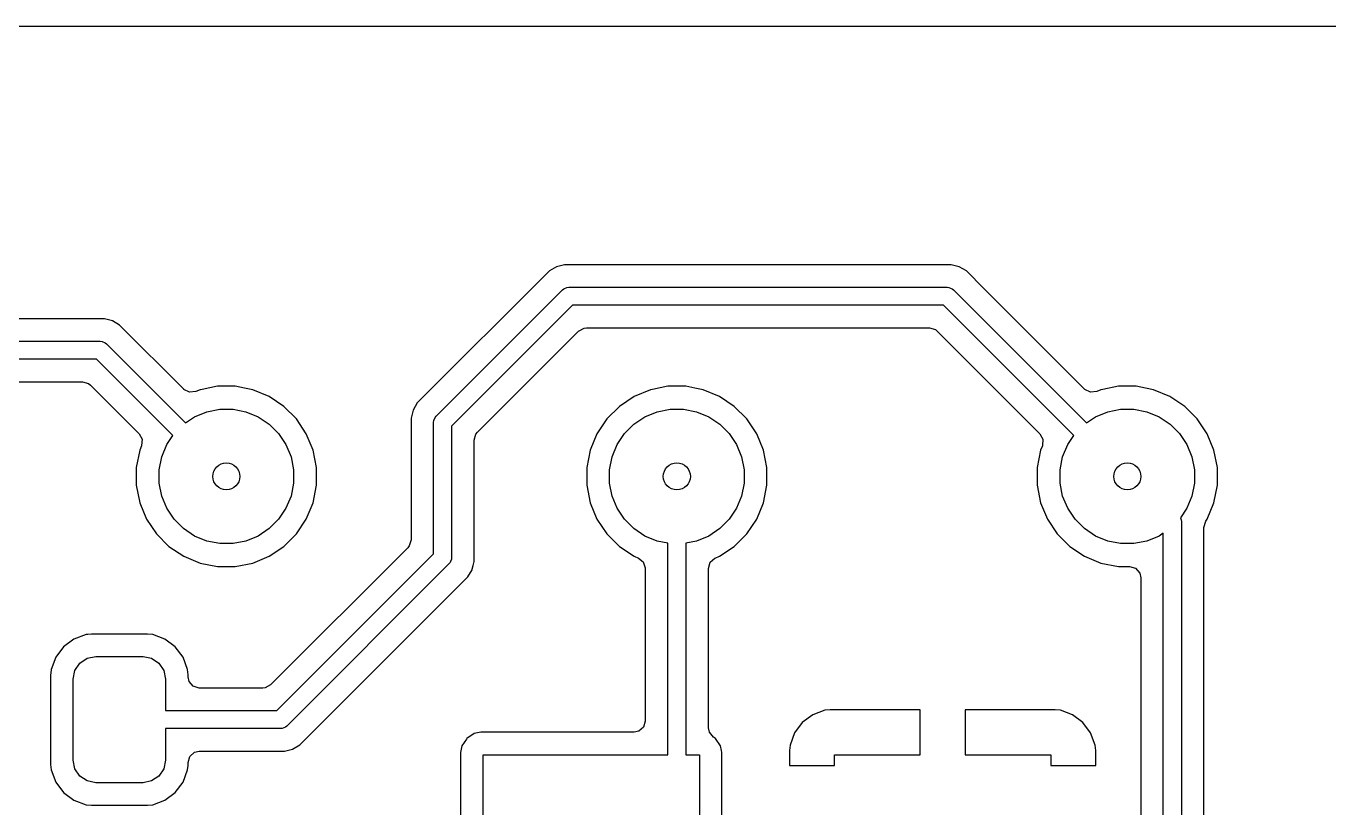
# Model space of a CAD drawing. Extents: x 0 to 90, y 0 to 55.
# Drawn here: x 47.78 to 62.24, y 46.32 to 55 of the extents above; entities that cross this region are included whole.
import ezdxf

# ---------------------------------------------------------------- set-up
doc = ezdxf.new("R2010")
doc.units = 0
doc.layers.add('BLACK', color=7, linetype='CONTINUOUS')

msp = doc.modelspace()

# ---------------------------------------------------------------- linework, layer by layer
at = {"layer": 'BLACK', "linetype": 'CONTINUOUS'}
for p, q in [((0.1245, 54.9995), (89.8755, 54.9995)), ((53.584786, 52.280468), (52.119531, 50.815213)), ((53.584791, 52.280472), (53.584786, 52.280468)), ((53.664709, 52.326612), (53.584791, 52.280472)), ((53.664712, 52.326614), (53.664709, 52.326612)), ((53.753856, 52.3505), (53.664712, 52.326614)), ((58.046144, 52.3505), (53.753856, 52.3505)), ((58.135288, 52.326614), (58.046144, 52.3505)), ((58.215212, 52.28047), (58.135288, 52.326614)), ((58.409072, 52.08661), (58.215212, 52.28047)), ((52.329289, 50.670711), (53.729289, 52.070711)), ((53.729289, 52.070711), (53.744443, 52.083147)), ((53.744443, 52.083147), (53.780491, 52.098079)), ((53.780491, 52.098079), (53.8, 52.1)), ((53.8, 52.1), (58, 52.1)), ((58, 52.1), (58.019509, 52.098079)), ((58.019509, 52.098079), (58.055557, 52.083147)), ((58.055557, 52.083147), (58.070711, 52.070711)), ((58.070711, 52.070711), (59.54666, 50.594761)), ((59.526192, 50.969488), (58.409072, 52.08661)), ((53.841422, 51.9), (52.5, 50.558578)), ((57.958578, 51.9), (53.841422, 51.9)), ((59.405238, 50.453339), (57.958578, 51.9)), ((48.646144, 51.7505), (44.446144, 51.7505)), ((48.735288, 51.726614), (48.646144, 51.7505)), ((48.815212, 51.68047), (48.735288, 51.726614)), ((49.526193, 50.969487), (48.815212, 51.68047)), ((53.908863, 51.613181), (53.970186, 51.646666)), ((53.970186, 51.646666), (53.996544, 51.6495)), ((53.996544, 51.6495), (57.803456, 51.6495)), ((57.803456, 51.6495), (57.870495, 51.629815)), ((57.870495, 51.629815), (57.891137, 51.613181)), ((44.4, 51.5), (48.6, 51.5)), ((48.6, 51.5), (48.619509, 51.498079)), ((48.619509, 51.498079), (48.655557, 51.483147)), ((52.786819, 50.491137), (53.908863, 51.613181)), ((57.891137, 51.613181), (59.030481, 50.473835)), ((48.655557, 51.483147), (48.670711, 51.470711)), ((48.670711, 51.470711), (49.54666, 50.594761)), ((48.558578, 51.3), (44.441422, 51.3)), ((49.405238, 50.453339), (48.558578, 51.3)), ((45.638939, 51.0495), (48.403456, 51.0495)), ((48.403456, 51.0495), (48.470495, 51.029815)), ((48.470495, 51.029815), (48.491137, 51.013181)), ((48.491137, 51.013181), (49.030481, 50.473835)), ((49.529349, 50.966442), (49.526193, 50.969487)), ((49.591828, 50.935168), (49.529349, 50.966442)), ((49.661294, 50.942636), (49.591828, 50.935168)), ((49.708165, 50.962051), (49.661294, 50.942636)), ((49.73024, 50.966442), (49.708165, 50.962051)), ((49.901457, 51.0005), (49.73024, 50.966442)), ((49.901459, 51.0005), (49.901457, 51.0005)), ((50.098541, 51.0005), (49.901459, 51.0005)), ((50.098543, 51.0005), (50.098541, 51.0005)), ((50.200957, 50.980128), (50.098543, 51.0005)), ((50.291835, 50.962051), (50.200957, 50.980128)), ((50.473914, 50.886632), (50.291835, 50.962051)), ((54.70816, 50.962049), (54.526092, 50.886635)), ((54.708165, 50.962051), (54.70816, 50.962049)), ((54.73024, 50.966442), (54.708165, 50.962051)), ((54.901457, 51.0005), (54.73024, 50.966442)), ((54.901459, 51.0005), (54.901457, 51.0005)), ((55.098541, 51.0005), (54.901459, 51.0005)), ((55.098543, 51.0005), (55.098541, 51.0005)), ((55.200957, 50.980128), (55.098543, 51.0005)), ((55.291835, 50.962051), (55.200957, 50.980128)), ((55.473914, 50.886632), (55.291835, 50.962051)), ((59.529349, 50.966442), (59.526192, 50.969488)), ((59.591828, 50.935168), (59.529349, 50.966442)), ((59.661294, 50.942636), (59.591828, 50.935168)), ((59.708165, 50.962051), (59.661294, 50.942636)), ((59.73024, 50.966442), (59.708165, 50.962051)), ((59.901457, 51.0005), (59.73024, 50.966442)), ((59.901459, 51.0005), (59.901457, 51.0005)), ((60.098541, 51.0005), (59.901459, 51.0005)), ((60.098543, 51.0005), (60.098541, 51.0005)), ((60.200957, 50.980128), (60.098543, 51.0005)), ((60.291835, 50.962051), (60.200957, 50.980128)), ((60.473914, 50.886632), (60.291835, 50.962051)), ((50.637782, 50.777139), (50.473914, 50.886632)), ((50.777139, 50.637782), (50.637782, 50.777139)), ((52.119527, 50.815208), (52.073387, 50.73529)), ((52.119531, 50.815213), (52.119527, 50.815208)), ((54.362214, 50.777136), (54.222863, 50.637785)), ((54.362218, 50.777139), (54.362214, 50.777136)), ((54.526079, 50.886628), (54.362218, 50.777139)), ((54.526092, 50.886635), (54.526079, 50.886628)), ((55.637782, 50.777139), (55.473914, 50.886632)), ((55.777139, 50.637782), (55.637782, 50.777139)), ((60.637782, 50.777139), (60.473914, 50.886632)), ((60.777139, 50.637782), (60.637782, 50.777139)), ((49.54666, 50.594761), (49.646452, 50.661441)), ((49.646452, 50.661441), (49.782286, 50.717705)), ((49.782286, 50.717705), (49.926487, 50.746389)), ((49.926487, 50.746389), (50.073513, 50.746389)), ((50.073513, 50.746389), (50.217714, 50.717705)), ((50.217714, 50.717705), (50.353548, 50.661441)), ((50.353548, 50.661441), (50.475795, 50.579758)), ((50.886632, 50.473914), (50.777139, 50.637782)), ((52.073386, 50.735287), (52.0495, 50.646143)), ((52.0495, 50.646143), (52.0495, 49.296543)), ((52.073387, 50.73529), (52.073386, 50.735287)), ((52.3, 50.6), (52.301921, 50.619509)), ((52.301921, 50.619509), (52.316853, 50.655557)), ((52.316853, 50.655557), (52.329289, 50.670711)), ((54.22286, 50.637781), (54.113371, 50.47392)), ((54.222863, 50.637785), (54.22286, 50.637781)), ((54.524205, 50.579758), (54.646452, 50.661441)), ((54.646452, 50.661441), (54.782286, 50.717705)), ((54.782286, 50.717705), (54.926487, 50.746389)), ((54.926487, 50.746389), (55.073513, 50.746389)), ((55.073513, 50.746389), (55.217714, 50.717705)), ((55.217714, 50.717705), (55.353548, 50.661441)), ((55.353548, 50.661441), (55.475795, 50.579758)), ((55.886632, 50.473914), (55.777139, 50.637782)), ((59.54666, 50.594761), (59.646452, 50.661441)), ((59.646452, 50.661441), (59.782286, 50.717705)), ((59.782286, 50.717705), (59.926487, 50.746389)), ((59.926487, 50.746389), (60.073513, 50.746389)), ((60.073513, 50.746389), (60.217714, 50.717705)), ((60.217714, 50.717705), (60.353548, 50.661441)), ((60.353548, 50.661441), (60.475795, 50.579758)), ((60.886632, 50.473914), (60.777139, 50.637782)), ((49.030481, 50.473835), (49.063966, 50.412512)), ((50.475795, 50.579758), (50.579758, 50.475795)), ((50.579758, 50.475795), (50.661441, 50.353548)), ((50.962051, 50.291835), (50.886632, 50.473914)), ((52.3, 49.141421), (52.3, 50.6)), ((52.5, 50.558578), (52.5, 49.1)), ((52.770185, 50.470495), (52.786819, 50.491137)), ((54.113364, 50.473907), (54.03795, 50.291839)), ((54.113371, 50.47392), (54.113364, 50.473907)), ((54.338559, 50.353548), (54.420242, 50.475795)), ((54.420242, 50.475795), (54.524205, 50.579758)), ((55.475795, 50.579758), (55.579758, 50.475795)), ((55.579758, 50.475795), (55.661441, 50.353548)), ((55.962051, 50.291835), (55.886632, 50.473914)), ((59.030481, 50.473835), (59.063966, 50.412512)), ((60.475795, 50.579758), (60.579758, 50.475795)), ((60.579758, 50.475795), (60.661441, 50.353548)), ((60.962051, 50.291835), (60.886632, 50.473914)), ((49.057362, 50.338703), (49.037949, 50.291835)), ((49.058982, 50.34282), (49.057362, 50.338703)), ((49.063966, 50.412512), (49.058982, 50.34282)), ((49.282295, 50.217714), (49.338559, 50.353548)), ((49.338559, 50.353548), (49.405238, 50.453339)), ((50.661441, 50.353548), (50.717705, 50.217714)), ((52.7505, 50.403456), (52.770185, 50.470495)), ((52.7505, 49.053856), (52.7505, 50.403456)), ((54.282295, 50.217714), (54.338559, 50.353548)), ((55.661441, 50.353548), (55.717705, 50.217714)), ((59.057362, 50.338703), (59.037949, 50.291835)), ((59.058982, 50.34282), (59.057362, 50.338703)), ((59.063966, 50.412512), (59.058982, 50.34282)), ((59.282295, 50.217714), (59.338559, 50.353548)), ((59.338559, 50.353548), (59.405238, 50.453339)), ((60.661441, 50.353548), (60.717705, 50.217714)), ((49.037947, 50.291828), (48.9995, 50.098543)), ((49.037948, 50.291831), (49.037947, 50.291828)), ((49.037949, 50.291835), (49.037948, 50.291831)), ((49.253611, 50.073513), (49.282295, 50.217714)), ((50.717705, 50.217714), (50.746389, 50.073513)), ((50.962052, 50.291829), (50.962051, 50.291835)), ((51.0005, 50.098543), (50.962052, 50.291829)), ((54.037947, 50.291829), (53.9995, 50.098543)), ((54.03795, 50.291839), (54.037947, 50.291829)), ((54.253611, 50.073513), (54.282295, 50.217714)), ((55.717705, 50.217714), (55.746389, 50.073513)), ((55.962052, 50.291829), (55.962051, 50.291835)), ((56.0005, 50.098543), (55.962052, 50.291829)), ((59.037947, 50.291828), (58.9995, 50.098543)), ((59.037948, 50.291831), (59.037947, 50.291828)), ((59.037949, 50.291835), (59.037948, 50.291831)), ((59.253611, 50.073513), (59.282295, 50.217714)), ((60.717705, 50.217714), (60.746389, 50.073513)), ((60.962052, 50.291829), (60.962051, 50.291835)), ((61.0005, 50.098543), (60.962052, 50.291829)), ((48.9995, 50.098543), (48.9995, 49.901456)), ((49.253611, 49.926487), (49.253611, 50.073513)), ((50.746389, 50.073513), (50.746389, 49.926487)), ((51.0005, 49.901456), (51.0005, 50.098543)), ((53.9995, 50.098543), (53.9995, 49.901456)), ((54.253611, 49.926487), (54.253611, 50.073513)), ((55.746389, 50.073513), (55.746389, 49.926487)), ((56.0005, 49.901456), (56.0005, 50.098543)), ((58.9995, 50.098543), (58.9995, 49.901456)), ((59.253611, 49.926487), (59.253611, 50.073513)), ((60.746389, 50.073513), (60.746389, 49.926487)), ((61.0005, 49.901456), (61.0005, 50.098543)), ((48.9995, 49.901456), (48.999499, 49.901456)), ((48.999499, 49.901456), (49.037947, 49.70817)), ((49.282295, 49.782286), (49.253611, 49.926487)), ((50.746389, 49.926487), (50.717705, 49.782286)), ((50.962052, 49.70817), (51.0005, 49.901456)), ((53.9995, 49.901456), (53.999499, 49.901456)), ((53.999499, 49.901456), (54.037947, 49.70817)), ((54.282295, 49.782286), (54.253611, 49.926487)), ((55.746389, 49.926487), (55.717705, 49.782286)), ((55.962052, 49.70817), (56.0005, 49.901456)), ((58.9995, 49.901456), (58.999499, 49.901456)), ((58.999499, 49.901456), (59.037947, 49.70817)), ((59.282295, 49.782286), (59.253611, 49.926487)), ((60.746389, 49.926487), (60.717705, 49.782286)), ((60.962052, 49.70817), (61.0005, 49.901456)), ((49.338559, 49.646452), (49.282295, 49.782286)), ((50.717705, 49.782286), (50.661441, 49.646452)), ((54.338559, 49.646452), (54.282295, 49.782286)), ((55.717705, 49.782286), (55.661441, 49.646452)), ((59.338559, 49.646452), (59.282295, 49.782286)), ((60.717705, 49.782286), (60.661441, 49.646452)), ((49.037947, 49.70817), (49.03795, 49.70816)), ((49.03795, 49.70816), (49.113364, 49.526092)), ((49.420242, 49.524205), (49.338559, 49.646452)), ((50.661441, 49.646452), (50.579758, 49.524205)), ((50.886635, 49.526092), (50.962049, 49.70816)), ((50.962049, 49.70816), (50.962052, 49.70817)), ((54.037947, 49.70817), (54.03795, 49.70816)), ((54.03795, 49.70816), (54.113364, 49.526092)), ((54.420242, 49.524205), (54.338559, 49.646452)), ((55.661441, 49.646452), (55.579758, 49.524205)), ((55.886635, 49.526092), (55.962049, 49.70816)), ((55.962049, 49.70816), (55.962052, 49.70817)), ((59.037947, 49.70817), (59.03795, 49.70816)), ((59.03795, 49.70816), (59.113364, 49.526092)), ((59.420242, 49.524205), (59.338559, 49.646452)), ((60.661441, 49.646452), (60.589866, 49.539334)), ((60.886632, 49.526086), (60.962051, 49.708165)), ((60.962051, 49.708165), (60.962052, 49.70817)), ((49.113364, 49.526092), (49.113371, 49.526079)), ((49.113371, 49.526079), (49.22286, 49.362218)), ((49.524205, 49.420242), (49.420242, 49.524205)), ((50.579758, 49.524205), (50.475795, 49.420242)), ((50.777139, 49.362218), (50.886628, 49.526079)), ((50.886628, 49.526079), (50.886635, 49.526092)), ((54.113364, 49.526092), (54.113371, 49.526079)), ((54.113371, 49.526079), (54.22286, 49.362218)), ((54.524205, 49.420242), (54.420242, 49.524205)), ((55.579758, 49.524205), (55.475795, 49.420242)), ((55.777139, 49.362218), (55.886628, 49.526079)), ((55.886628, 49.526079), (55.886635, 49.526092)), ((59.113364, 49.526092), (59.113371, 49.526079)), ((59.113371, 49.526079), (59.22286, 49.362218)), ((59.524205, 49.420242), (59.420242, 49.524205)), ((60.589866, 49.539334), (60.598079, 49.519509)), ((60.598079, 49.519509), (60.6, 49.5)), ((60.6, 49.5), (60.6, 42)), ((60.8505, 49.434395), (60.870185, 49.501434)), ((60.870185, 49.501434), (60.871397, 49.503285)), ((60.871397, 49.503285), (60.886629, 49.526082)), ((60.886629, 49.526082), (60.886632, 49.526086)), ((49.22286, 49.362218), (49.222863, 49.362214)), ((49.222863, 49.362214), (49.362214, 49.222863)), ((49.646452, 49.338559), (49.524205, 49.420242)), ((49.782286, 49.282295), (49.646452, 49.338559)), ((50.353548, 49.338559), (50.217714, 49.282295)), ((50.475795, 49.420242), (50.353548, 49.338559)), ((50.637785, 49.222863), (50.777136, 49.362214)), ((50.777136, 49.362214), (50.777139, 49.362218)), ((54.22286, 49.362218), (54.222863, 49.362214)), ((54.222863, 49.362214), (54.362214, 49.222863)), ((54.646452, 49.338559), (54.524205, 49.420242)), ((54.782286, 49.282295), (54.646452, 49.338559)), ((55.353548, 49.338559), (55.217714, 49.282295)), ((55.475795, 49.420242), (55.353548, 49.338559)), ((55.637785, 49.222863), (55.777136, 49.362214)), ((55.777136, 49.362214), (55.777139, 49.362218)), ((59.22286, 49.362218), (59.222863, 49.362214)), ((59.222863, 49.362214), (59.362214, 49.222863)), ((59.646452, 49.338559), (59.524205, 49.420242)), ((59.782286, 49.282295), (59.646452, 49.338559)), ((60.353548, 49.338559), (60.217714, 49.282295)), ((60.4, 49.369597), (60.353548, 49.338559)), ((60.4, 42.041421), (60.4, 49.369597)), ((60.8505, 48.623322), (60.8505, 49.434395)), ((49.362214, 49.222863), (49.362218, 49.22286)), ((49.362218, 49.22286), (49.526079, 49.113371)), ((49.926487, 49.253611), (49.782286, 49.282295)), ((50.073513, 49.253611), (49.926487, 49.253611)), ((50.217714, 49.282295), (50.073513, 49.253611)), ((50.47392, 49.113371), (50.637781, 49.22286)), ((52.013181, 49.208862), (50.491137, 47.686819)), ((50.637781, 49.22286), (50.637785, 49.222863)), ((52.029815, 49.229504), (52.013181, 49.208862)), ((52.0495, 49.296543), (52.029815, 49.229504)), ((54.362214, 49.222863), (54.362218, 49.22286)), ((54.362218, 49.22286), (54.526079, 49.113371)), ((54.9, 49.258879), (54.782286, 49.282295)), ((54.9, 46.91), (54.9, 49.258879)), ((55.217714, 49.282295), (55.1, 49.258879)), ((55.1, 49.258879), (55.1, 46.91)), ((55.47392, 49.113371), (55.637781, 49.22286)), ((55.637781, 49.22286), (55.637785, 49.222863)), ((59.362214, 49.222863), (59.362218, 49.22286)), ((59.362218, 49.22286), (59.526079, 49.113371)), ((59.926487, 49.253611), (59.782286, 49.282295)), ((60.073513, 49.253611), (59.926487, 49.253611)), ((60.217714, 49.282295), (60.073513, 49.253611)), ((49.526079, 49.113371), (49.526092, 49.113364)), ((49.526092, 49.113364), (49.70816, 49.03795)), ((49.70816, 49.03795), (49.70817, 49.037947)), ((49.70817, 49.037947), (49.901457, 48.9995)), ((50.098543, 48.9995), (50.291829, 49.037947)), ((50.291829, 49.037947), (50.291839, 49.03795)), ((50.291839, 49.03795), (50.473907, 49.113364)), ((50.473907, 49.113364), (50.47392, 49.113371)), ((50.558578, 47.4), (52.3, 49.141421)), ((52.47071, 49.029289), (50.670711, 47.229289)), ((52.483147, 49.044442), (52.47071, 49.029289)), ((52.48752, 49.055), (52.483147, 49.044442)), ((52.498079, 49.080491), (52.48752, 49.055)), ((52.5, 49.1), (52.498079, 49.080491)), ((52.739099, 49.011307), (52.7505, 49.053856)), ((54.526079, 49.113371), (54.526094, 49.113363)), ((54.526094, 49.113363), (54.572954, 49.093953)), ((54.572954, 49.093953), (54.627357, 49.050112)), ((54.627357, 49.050112), (54.649421, 48.983817)), ((55.3505, 48.979393), (55.370185, 49.046432)), ((55.370185, 49.046432), (55.422989, 49.092187)), ((55.422989, 49.092187), (55.427046, 49.093953)), ((55.427046, 49.093953), (55.473905, 49.113363)), ((55.473905, 49.113363), (55.47392, 49.113371)), ((59.526079, 49.113371), (59.526092, 49.113364)), ((59.526092, 49.113364), (59.70816, 49.03795)), ((59.70816, 49.03795), (59.70817, 49.037947)), ((59.70817, 49.037947), (59.901457, 48.9995)), ((49.901457, 48.9995), (49.901459, 48.9995)), ((49.901459, 48.9995), (50.098543, 48.9995)), ((50.815213, 47.019531), (52.680466, 48.884785)), ((52.680466, 48.884785), (52.680469, 48.884788)), ((52.680469, 48.884788), (52.726614, 48.964712)), ((52.726614, 48.964712), (52.727902, 48.96952)), ((52.727902, 48.96952), (52.727907, 48.969529)), ((52.727905, 48.96953), (52.739099, 49.011307)), ((52.727907, 48.969529), (52.727905, 48.96953)), ((54.649421, 48.983817), (54.6495, 48.979393)), ((54.6495, 48.979393), (54.6495, 47.2845)), ((55.3505, 47.210401), (55.3505, 48.979393)), ((59.901457, 48.9995), (60.0255, 48.9995)), ((60.0255, 48.9995), (60.092539, 48.979815)), ((60.092539, 48.979815), (60.138294, 48.927011)), ((60.138294, 48.927011), (60.1495, 48.8755)), ((60.1495, 48.8755), (60.1495, 42.196543)), ((60.8505, 48.076677), (60.8505, 48.623322)), ((48.307664, 48.193793), (48.192455, 48.107547)), ((48.307671, 48.193797), (48.307664, 48.193793)), ((48.442516, 48.244091), (48.307671, 48.193797)), ((48.461997, 48.246185), (48.442516, 48.244091)), ((48.502128, 48.250499), (48.461997, 48.246185)), ((49.122873, 48.2505), (48.502128, 48.250499)), ((49.182483, 48.244091), (49.122873, 48.2505)), ((49.317331, 48.193796), (49.182483, 48.244091)), ((49.432546, 48.107546), (49.317331, 48.193796)), ((48.192452, 48.107544), (48.106206, 47.992335)), ((48.192455, 48.107547), (48.192452, 48.107544)), ((49.518796, 47.992331), (49.432546, 48.107546)), ((60.8505, 47.249985), (60.8505, 48.076677)), ((48.106202, 47.992328), (48.055908, 47.857482)), ((48.106206, 47.992335), (48.106202, 47.992328)), ((48.31903, 47.845671), (48.373223, 47.926777)), ((48.373223, 47.926777), (48.454329, 47.98097)), ((48.454329, 47.98097), (48.55, 48)), ((48.55, 48), (49.075, 48)), ((49.075, 48), (49.170671, 47.98097)), ((49.170671, 47.98097), (49.251777, 47.926777)), ((49.251777, 47.926777), (49.30597, 47.845671)), ((49.569091, 47.857483), (49.518796, 47.992331)), ((48.049501, 47.797876), (48.0495, 47.797864)), ((48.0495, 47.797864), (48.0495, 46.802129)), ((48.051503, 47.816507), (48.049501, 47.797876)), ((48.055908, 47.857482), (48.051503, 47.816507)), ((48.3, 47.75), (48.31903, 47.845671)), ((48.3, 46.85), (48.3, 47.75)), ((49.30597, 47.845671), (49.325, 47.75)), ((49.325, 47.75), (49.325, 47.4)), ((49.575499, 47.797873), (49.569091, 47.857483)), ((49.575499, 47.79787), (49.575499, 47.797873)), ((49.575499, 47.7745), (49.575499, 47.79787)), ((49.586705, 47.722989), (49.575499, 47.7745)), ((49.63246, 47.670185), (49.586705, 47.722989)), ((49.699499, 47.6505), (49.63246, 47.670185)), ((50.403456, 47.6505), (49.699499, 47.6505)), ((50.429814, 47.653334), (50.403456, 47.6505)), ((50.491137, 47.686819), (50.429814, 47.653334)), ((49.325, 47.4), (50.558578, 47.4)), ((56.507906, 47.35335), (56.392812, 47.26719)), ((56.507913, 47.353354), (56.507906, 47.35335)), ((56.64262, 47.403596), (56.507913, 47.353354)), ((56.642627, 47.403598), (56.64262, 47.403596)), ((56.702155, 47.409999), (56.642627, 47.403598)), ((56.702172, 47.41), (56.702155, 47.409999)), ((57.7, 47.41), (56.702172, 47.41)), ((57.7, 46.91), (57.7, 47.41)), ((59.197828, 47.41), (58.2, 47.41)), ((58.2, 47.41), (58.2, 46.91)), ((59.197844, 47.409999), (59.197828, 47.41)), ((59.257372, 47.403598), (59.197844, 47.409999)), ((59.257379, 47.403596), (59.257372, 47.403598)), ((59.392086, 47.353354), (59.257379, 47.403596)), ((59.392093, 47.35335), (59.392086, 47.353354)), ((59.507187, 47.26719), (59.392093, 47.35335)), ((50.6, 47.2), (49.325, 47.2)), ((49.325, 47.2), (49.325, 46.85)), ((50.619509, 47.201921), (50.6, 47.2)), ((50.655557, 47.216853), (50.619509, 47.201921)), ((50.670711, 47.229289), (50.655557, 47.216853)), ((52.75226, 47.145966), (52.669399, 47.090601)), ((52.752264, 47.145967), (52.75226, 47.145966)), ((52.825323, 47.1605), (52.752264, 47.145967)), ((54.5255, 47.1605), (52.825323, 47.1605)), ((54.577011, 47.171706), (54.5255, 47.1605)), ((54.629815, 47.217461), (54.577011, 47.171706)), ((54.6495, 47.2845), (54.629815, 47.217461)), ((55.360806, 47.160907), (55.3505, 47.210401)), ((55.405611, 47.107298), (55.360806, 47.160907)), ((56.306645, 47.152086), (56.256403, 47.017379)), ((56.306649, 47.152093), (56.306645, 47.152086)), ((56.392809, 47.267187), (56.306649, 47.152093)), ((56.392812, 47.26719), (56.392809, 47.267187)), ((59.50719, 47.267187), (59.507187, 47.26719)), ((59.59335, 47.152093), (59.50719, 47.267187)), ((59.593354, 47.152086), (59.59335, 47.152093)), ((59.643596, 47.017379), (59.593354, 47.152086)), ((60.8505, 41.953856), (60.8505, 47.249985)), ((50.73529, 46.973387), (50.815208, 47.019527)), ((50.815208, 47.019527), (50.815213, 47.019531)), ((52.614032, 47.007735), (52.5995, 46.934678)), ((52.614033, 47.007739), (52.614032, 47.007735)), ((52.665018, 47.084044), (52.614033, 47.007739)), ((52.669399, 47.090601), (52.665018, 47.084044)), ((55.430601, 47.090601), (55.405611, 47.107298)), ((55.485966, 47.00774), (55.430601, 47.090601)), ((55.485966, 47.007739), (55.485966, 47.00774)), ((55.485967, 47.007735), (55.485966, 47.007739)), ((55.495891, 46.957844), (55.485967, 47.007735)), ((56.256401, 47.017372), (56.25, 46.957844)), ((56.256403, 47.017379), (56.256401, 47.017372)), ((59.643598, 47.017372), (59.643596, 47.017379)), ((59.649999, 46.957844), (59.643598, 47.017372)), ((49.5755, 46.8255), (49.595185, 46.892539)), ((49.595185, 46.892539), (49.647989, 46.938294)), ((49.647989, 46.938294), (49.6995, 46.9495)), ((49.6995, 46.9495), (50.646143, 46.9495)), ((50.646143, 46.9495), (50.646144, 46.9495)), ((50.646144, 46.9495), (50.735288, 46.973386)), ((50.735288, 46.973386), (50.73529, 46.973387)), ((52.5995, 46.934678), (52.5995, 46.145321)), ((52.85, 46.17), (52.85, 46.91)), ((52.85, 46.91), (54.9, 46.91)), ((55.1, 46.91), (55.25, 46.91)), ((55.25, 46.91), (55.25, 46.17)), ((55.500046, 46.936958), (55.495891, 46.957844)), ((55.500047, 46.936954), (55.500046, 46.936958)), ((55.500047, 46.936952), (55.500047, 46.936954)), ((55.5005, 46.934675), (55.500047, 46.936952)), ((55.5005, 46.145323), (55.5005, 46.934675)), ((56.25, 46.957844), (56.25, 46.79)), ((56.75, 46.79), (56.75, 46.91)), ((56.75, 46.91), (57.7, 46.91)), ((58.2, 46.91), (59.15, 46.91)), ((59.15, 46.91), (59.15, 46.79)), ((59.65, 46.957827), (59.649999, 46.957844)), ((59.65, 46.79), (59.65, 46.957827)), ((48.0495, 46.802129), (48.049501, 46.802123)), ((48.049501, 46.802123), (48.055908, 46.742516)), ((48.055908, 46.742516), (48.106202, 46.607671)), ((48.31903, 46.754329), (48.3, 46.85)), ((48.373223, 46.673223), (48.31903, 46.754329)), ((49.30597, 46.754329), (49.251777, 46.673223)), ((49.325, 46.85), (49.30597, 46.754329)), ((49.518797, 46.607671), (49.569091, 46.742517)), ((49.569091, 46.742517), (49.574196, 46.79)), ((49.574196, 46.79), (49.5755, 46.802127)), ((49.5755, 46.802127), (49.5755, 46.8255)), ((56.25, 46.79), (56.75, 46.79)), ((59.15, 46.79), (59.65, 46.79)), ((48.106202, 46.607671), (48.106206, 46.607664)), ((48.106206, 46.607664), (48.192452, 46.492455)), ((48.454329, 46.61903), (48.373223, 46.673223)), ((48.55, 46.6), (48.454329, 46.61903)), ((49.075, 46.6), (48.55, 46.6)), ((49.170671, 46.61903), (49.075, 46.6)), ((49.251777, 46.673223), (49.170671, 46.61903)), ((49.432547, 46.492455), (49.518793, 46.607664)), ((49.518793, 46.607664), (49.518797, 46.607671)), ((48.192452, 46.492455), (48.192455, 46.492452)), ((48.192455, 46.492452), (48.307664, 46.406206)), ((49.317335, 46.406206), (49.432544, 46.492452)), ((49.432544, 46.492452), (49.432547, 46.492455)), ((48.307664, 46.406206), (48.307671, 46.406202)), ((48.307671, 46.406202), (48.442513, 46.35591)), ((48.442513, 46.35591), (48.442514, 46.355909)), ((48.442514, 46.355909), (48.442517, 46.355909)), ((48.442517, 46.355909), (48.502127, 46.3495)), ((48.502127, 46.3495), (48.502135, 46.3495)), ((48.502135, 46.3495), (48.502136, 46.3495)), ((48.502136, 46.3495), (49.12287, 46.3495)), ((49.12287, 46.3495), (49.122876, 46.349501)), ((49.122876, 46.349501), (49.182483, 46.355908)), ((49.182483, 46.355908), (49.317328, 46.406202)), ((49.317328, 46.406202), (49.317335, 46.406206))]:
    msp.add_line(p, q, dxfattribs=at)
at = {"layer": 'BLACK'}
for centre in [(50, 50), (55, 50), (60, 50)]:
    msp.add_circle(centre, 0.15, dxfattribs=at)

doc.saveas('drawing.dxf')
